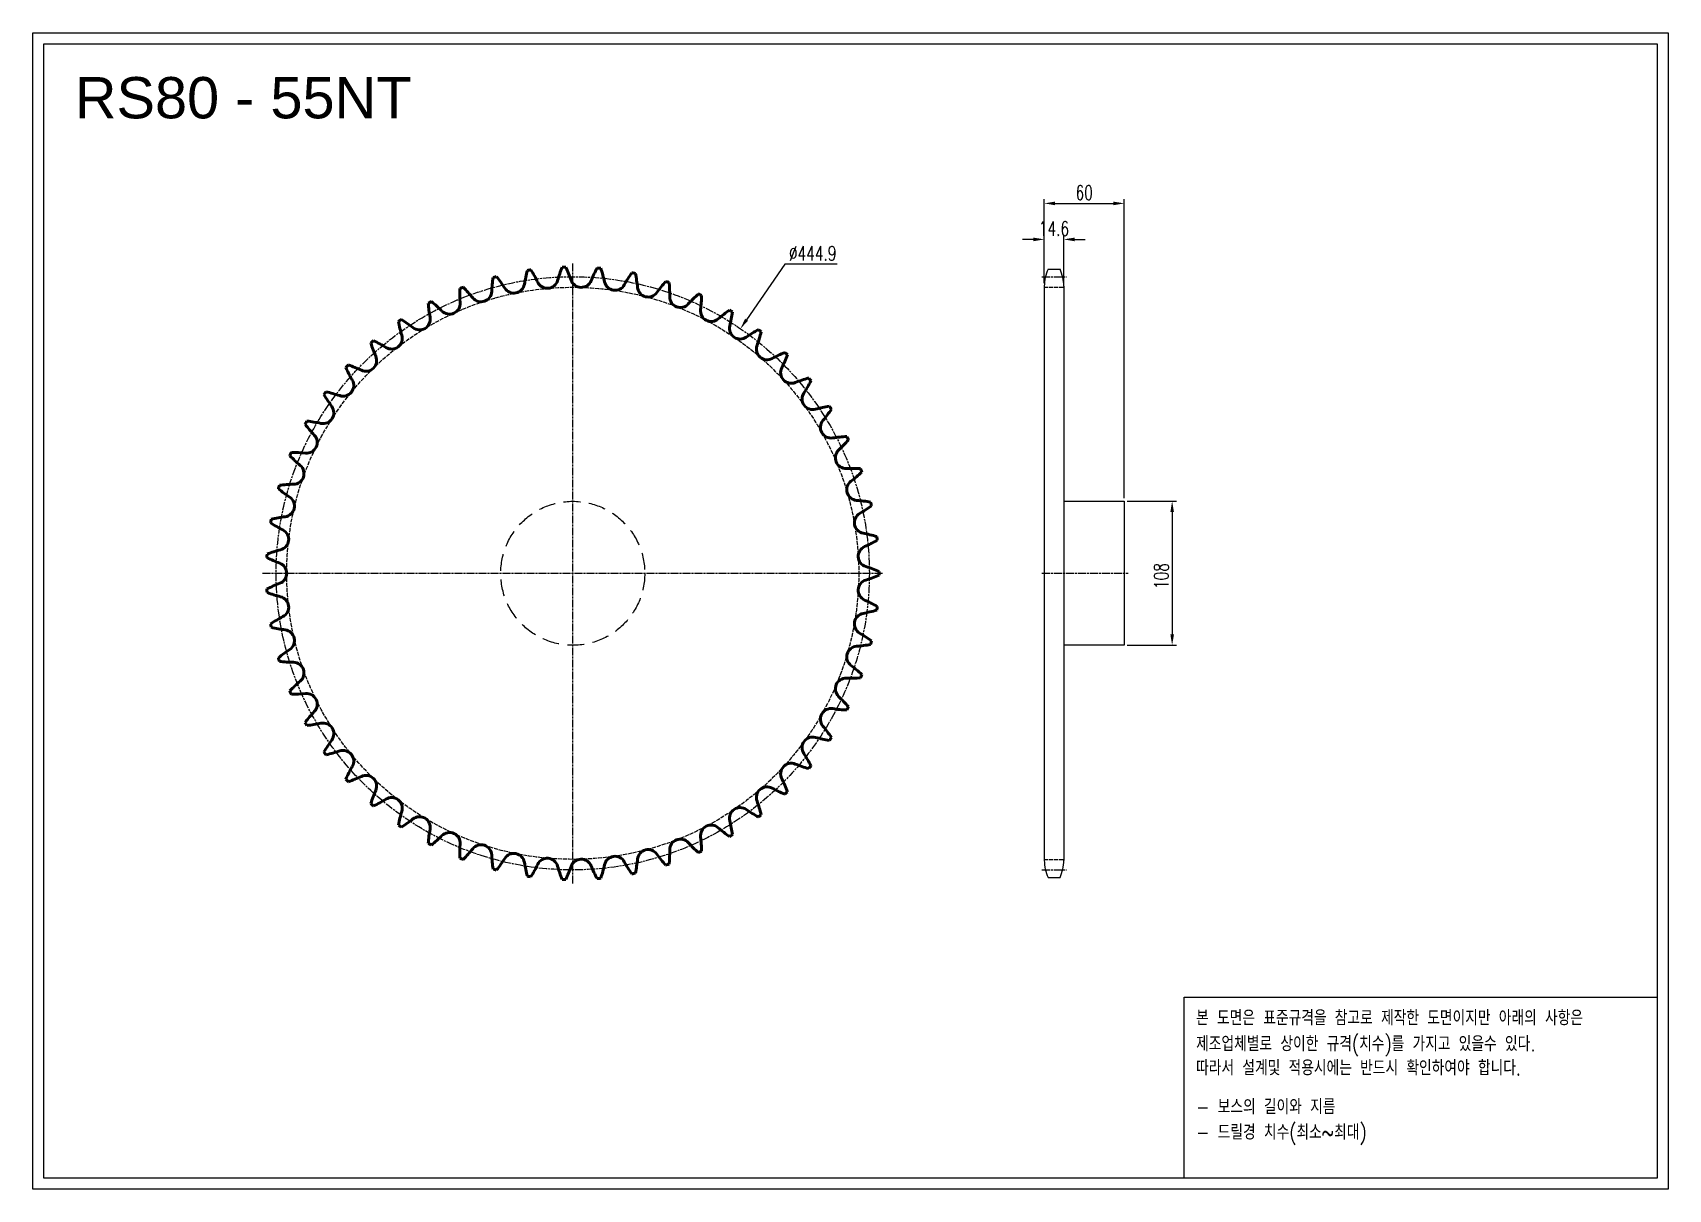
# Model space of a CAD drawing. Header units: millimetres. Extents: x -60805 to -59579, y 19120 to 19988.
import ezdxf

# ---------------------------------------------------------------- set-up
doc = ezdxf.new("R2010")
doc.units = ezdxf.units.MM
for name, pattern in [('AM_ISO02W050', [7.5, 6, -1.5]), ('AM_ISO02W050x2', [3.75, 3, -0.75]), ('AM_ISO08W050', [18, 12, -1.5, 3, -1.5]), ('AM_ISO08W050x2', [9, 6, -0.75, 1.5, -0.75]), ('HIDDEN', [9.525, 6.35, -3.175])]:
    doc.linetypes.add(name, pattern=pattern)
for name, color, linetype, lineweight in [('AM_0N', 7, 'Continuous', 50), ('AM_3N', 6, 'AM_ISO02W050', 25), ('AM_7', 4, 'AM_ISO08W050', 25), ('AM_7N', 4, 'AM_ISO08W050', 25)]:
    doc.layers.add(name, color=color, linetype=linetype, lineweight=lineweight)
doc.layers.add('HL', color=2, linetype='HIDDEN')
doc.layers.add('S-DIM', color=7, linetype='Continuous')
doc.styles.add('HAN', font='ROMANS.shx', dxfattribs={"width": 0.7, "bigfont": 'whgtxt.shx'})
doc.styles.add('HSG', font='SIMPLEX.shx', dxfattribs={"width": 0.7, "bigfont": 'HSG.shx'})
doc.styles.get("Standard").update_dxf_attribs({"font": 'arial.ttf'})
doc.dimstyles.new('APP23', dxfattribs={"dimscale": 4.5, "dimtxt": 2.4, "dimasz": 1.8, "dimexe": 0.7, "dimexo": 0.5, "dimgap": 0.6, "dimtad": 1, "dimtoh": 1, "dimdec": 1, "dimrnd": 0.01, "dimzin": 9, "dimdsep": 46, "dimtxsty": 'HSG', "dimcen": 0, "dimclrd": 1, "dimclre": 1, "dimclrt": 256, "dimazin": 2, "dimtp": 1, "dimtm": 1, "dimtfac": 0.5, "dimtdec": 1, "dimtix": 1, "dimtofl": 0, "dimtmove": 0, "dimatfit": 3, "dimfxl": 0, "dimtvp": 1, "dimtolj": 2, "dimlwd": -1, "dimlwe": -1, "dimarcsym": 0})

# ---------------------------------------------------------------- blocks, each defined once
blk = doc.blocks.new('*D1')
at = {"layer": 'Defpoints', "color": 0, "transparency": 16777216}
for p in [(-59986.7, 19636.4), (-59986.7, 19528.4), (-59950.8, 19528.4)]:
    blk.add_point(p, dxfattribs=at)
at = {"layer": 'S-DIM', "color": 1, "transparency": 16777216}
for p, q in [((-59984.4, 19636.4), (-59947.6, 19636.4)), ((-59950.8, 19628.3), (-59950.8, 19536.5)), ((-59984.4, 19528.4), (-59947.6, 19528.4))]:
    blk.add_line(p, q, dxfattribs=at)
for points in [[(-59952.1, 19628.3), (-59949.4, 19628.3), (-59950.8, 19636.4)], [(-59952.1, 19536.5), (-59949.4, 19536.5), (-59950.8, 19528.4)]]:
    blk.add_solid(points, dxfattribs=at)
at = {"layer": 'S-DIM', "transparency": 16777216, "insert": (-59958.9, 19580.3), "char_height": 10.8, "attachment_point": 5, "rotation": 90, "style": 'HSG'}
blk.add_mtext('\\A2;108', dxfattribs=at)
blk = doc.blocks.new('*D2')
at = {"layer": 'Defpoints', "color": 0, "transparency": 16777216}
for p in [(-60032.1, 19832.8), (-60046.7, 19797.7), (-60032.1, 19796.9)]:
    blk.add_point(p, dxfattribs=at)
at = {"layer": 'S-DIM', "color": 1, "transparency": 16777216}
for p, q in [((-60054.8, 19832.8), (-60062.9, 19832.8)), ((-60046.7, 19800), (-60046.7, 19835.9)), ((-60032.1, 19799.1), (-60032.1, 19835.9)), ((-60024, 19832.8), (-60015.9, 19832.8))]:
    blk.add_line(p, q, dxfattribs=at)
for points in [[(-60054.8, 19834.1), (-60054.8, 19831.4), (-60046.7, 19832.8)], [(-60024, 19834.1), (-60024, 19831.4), (-60032.1, 19832.8)]]:
    blk.add_solid(points, dxfattribs=at)
at = {"layer": 'S-DIM', "transparency": 16777216, "insert": (-60039.4, 19840.9), "char_height": 10.8, "attachment_point": 5, "style": 'HSG'}
blk.add_mtext('\\A2;14.6', dxfattribs=at)
blk = doc.blocks.new('*D3')
at = {"layer": 'Defpoints', "color": 0, "transparency": 16777216}
for p in [(-59986.7, 19859.8), (-60046.7, 19797.7), (-59986.7, 19636.4)]:
    blk.add_point(p, dxfattribs=at)
at = {"layer": 'S-DIM', "color": 1, "transparency": 16777216}
for p, q in [((-60046.7, 19800), (-60046.7, 19862.9)), ((-59986.7, 19638.6), (-59986.7, 19862.9)), ((-60038.6, 19859.8), (-59994.8, 19859.8))]:
    blk.add_line(p, q, dxfattribs=at)
for points in [[(-60038.6, 19861.1), (-60038.6, 19858.4), (-60046.7, 19859.8)], [(-59994.8, 19861.1), (-59994.8, 19858.4), (-59986.7, 19859.8)]]:
    blk.add_solid(points, dxfattribs=at)
at = {"layer": 'S-DIM', "transparency": 16777216, "insert": (-60016.7, 19867.9), "char_height": 10.8, "attachment_point": 5, "style": 'HSG'}
blk.add_mtext('\\A2;60', dxfattribs=at)
blk = doc.blocks.new('*D4')
at = {"layer": 'Defpoints', "color": 0, "transparency": 16777216}
for p in [(-60274.6, 19765.8), (-60526.2, 19398.9)]:
    blk.add_point(p, dxfattribs=at)
at = {"layer": 'S-DIM', "color": 1, "transparency": 16777216}
for p, q in [((-60241.4, 19814.2), (-60270, 19772.5)), ((-60202, 19814.2), (-60241.4, 19814.2))]:
    blk.add_line(p, q, dxfattribs=at)
blk.add_solid([(-60271.1, 19773.3), (-60268.9, 19771.7), (-60274.6, 19765.8)], dxfattribs=at)
at = {"layer": 'S-DIM', "transparency": 16777216, "insert": (-60220.4, 19822.3), "char_height": 10.8, "attachment_point": 5, "style": 'HSG'}
blk.add_mtext('\\A2;∅444.9', dxfattribs=at)
blk = doc.blocks.new('notice1')
at = {"color": 4}
blk.add_lwpolyline([(-22142.12, 1735.9), (-22053.8, 1735.9), (-22053.8, 1702.07), (-22142.12, 1702.07)], close=True, dxfattribs=at)
at = {"color": 4, "style": 'HAN', "width": 0.8}
for s, p in [('본 도면은 표준규격을 참고로 제작한 도면이지만 아래의 사항은', (-22139.9, 1730.62)), ('제조업체별로 상이한 규격(치수)를 가지고 있을수 있다.', (-22139.9, 1725.78)), ('따라서 설계및 적용시에는 반드시 확인하여야 합니다.', (-22139.9, 1721.28)), ('- 보스의 길이와 지름', (-22139.9, 1714.03)), ('- 드릴경 치수(최소~최대)', (-22139.9, 1709.27))]:
    blk.add_text(s, height=2.7949, dxfattribs=at).set_placement(p)

msp = doc.modelspace()

# ---------------------------------------------------------------- linework, layer by layer
for p, q in [((-60043.87, 19810.42), (-60034.88, 19810.42)), ((-60046.67, 19797.72), (-60046.67, 19366.98)), ((-60032.07, 19797.72), (-60032.07, 19366.98)), ((-60032.07, 19636.35), (-59986.67, 19636.35)), ((-59986.67, 19636.35), (-59986.67, 19528.35)), ((-59986.67, 19528.35), (-60032.07, 19528.35)), ((-60043.87, 19354.28), (-60034.88, 19354.28))]:
    msp.add_line(p, q)
for points in [[(-60805.4, 19987.78), (-59578.65, 19987.78), (-59578.65, 19120.38), (-60805.4, 19120.38)], [(-60797.14, 19979.52), (-59586.91, 19979.52), (-59586.91, 19128.64), (-60797.14, 19128.64)]]:
    msp.add_lwpolyline(points, close=True)
for centre, start, end in [((-60016.47, 19797.72), 155.13196, 180), ((-60062.27, 19797.72), 0, 24.86804), ((-60016.47, 19366.98), 180, 204.86804), ((-60062.27, 19366.98), 335.13196, 0)]:
    msp.add_arc(centre, 30.2, start, end)
at = {"layer": 'AM_0N'}
for centre, radius, start, end in [((-60352.63, 19788.27), 108.62, 171.5794, 177.18182), ((-60400.35, 19582.35), 229.72, 104.38636, 105.06818), ((-60543.17, 19738.18), 108.62, 32.27273, 37.87514), ((-60329.46, 19781.48), 108.62, 165.03395, 170.63636), ((-60400.35, 19582.35), 229.72, 97.84091, 98.52273), ((-60524.47, 19753.45), 108.62, 25.72727, 31.32969), ((-60419.4, 19804.08), 8.02, 205.72727, 344.09091), ((-60307.23, 19772.1), 108.62, 158.48849, 164.09091), ((-60400.35, 19582.35), 229.72, 91.29545, 91.97727), ((-60504.16, 19766.48), 108.62, 19.18182, 24.78424), ((-60394, 19804.8), 8.02, 199.18182, 337.54545), ((-60286.2, 19760.25), 108.62, 151.94304, 157.54545), ((-60400.35, 19582.35), 229.72, 84.75, 85.43182), ((-60482.5, 19777.11), 108.62, 12.63636, 18.23878), ((-60368.68, 19802.63), 8.02, 192.63636, 331), ((-60266.67, 19746.08), 108.62, 145.39758, 151), ((-60400.35, 19582.35), 229.72, 78.20454, 78.88637), ((-60459.76, 19785.21), 108.62, 6.09091, 11.69333), ((-60248.88, 19729.77), 108.62, 138.85213, 144.45455), ((-60400.35, 19582.35), 229.72, 71.65909, 72.34091), ((-60436.25, 19790.66), 108.62, 359.54545, 5.14787), ((-60376.41, 19792.36), 108.62, 178.12486, 183.72727), ((-60400.35, 19582.35), 229.72, 110.93182, 111.61364), ((-60560, 19720.89), 108.62, 38.81818, 44.4206), ((-60469.12, 19794), 8.02, 218.81818, 357.18182), ((-60444.55, 19800.46), 8.02, 212.27273, 350.63636), ((-60343.78, 19797.58), 8.02, 186.09091, 324.45455), ((-60319.62, 19789.73), 8.02, 179.54545, 317.90909), ((-60233.06, 19711.55), 108.62, 132.30667, 137.90909), ((-60400.35, 19582.35), 229.72, 65.11363, 65.79546), ((-60412.27, 19793.39), 108.62, 353, 358.60242), ((-60400.35, 19582.35), 229.72, 117.47727, 118.15909), ((-60400.5, 19793.73), 108.62, 184.67031, 190.27273), ((-60574.75, 19701.78), 108.62, 45.36364, 50.96605), ((-60492.8, 19784.78), 8.02, 225.36364, 3.72727), ((-60296.5, 19779.17), 8.02, 173, 311.36364), ((-60219.42, 19691.63), 108.62, 125.76122, 131.36364), ((-60400.35, 19582.35), 229.72, 58.56818, 59.25), ((-60388.14, 19793.37), 108.62, 346.45455, 352.05696), ((-60400.35, 19582.35), 229.72, 124.02273, 124.70455), ((-60424.6, 19792.33), 108.62, 191.21576, 196.81818), ((-60587.23, 19681.13), 108.62, 51.90909, 57.51151), ((-60515.27, 19772.93), 8.02, 231.90909, 10.27273), ((-60274.74, 19766.05), 8.02, 166.45455, 304.81818), ((-60208.15, 19670.3), 108.62, 119.21576, 124.81818), ((-60364.16, 19790.6), 108.62, 339.90909, 345.51151), ((-60400.35, 19582.35), 229.72, 52.02273, 52.70455), ((-60400.35, 19582.35), 229.72, 130.56818, 131.25), ((-60448.38, 19788.2), 108.62, 197.76122, 203.36364), ((-60597.27, 19659.18), 108.62, 58.45455, 64.05696), ((-60536.25, 19758.58), 8.02, 238.45455, 16.81818), ((-60254.62, 19750.54), 8.02, 159.90909, 298.27273), ((-60400.35, 19582.35), 229.72, 137.11363, 137.79546), ((-60604.74, 19636.23), 108.62, 65, 70.60242), ((-60555.45, 19741.94), 8.02, 245, 23.36364), ((-60199.37, 19647.81), 108.62, 112.67031, 118.27273), ((-60340.66, 19785.12), 108.62, 333.36364, 338.96605), ((-60400.35, 19582.35), 229.72, 45.47727, 46.15909), ((-60572.63, 19723.22), 8.02, 251.54545, 29.90909), ((-60471.53, 19781.38), 108.62, 204.30667, 209.90909), ((-60236.4, 19732.83), 8.02, 153.36364, 291.72727), ((-60193.22, 19624.48), 108.62, 106.12486, 111.72727), ((-60317.94, 19776.99), 108.62, 326.81818, 332.4206), ((-60400.35, 19582.35), 229.72, 38.93182, 39.61364), ((-60400.35, 19582.35), 229.72, 143.65909, 144.34091), ((-60493.75, 19771.97), 108.62, 210.85213, 216.45455), ((-60609.55, 19612.58), 108.62, 71.54545, 77.14787), ((-60220.32, 19713.16), 8.02, 146.81818, 285.18182), ((-60587.57, 19702.67), 8.02, 258.09091, 36.45455), ((-60189.77, 19600.59), 108.62, 99.5794, 105.18182), ((-60296.28, 19766.33), 108.62, 320.27273, 325.87514), ((-60400.35, 19582.35), 229.72, 32.38636, 33.06818), ((-60400.35, 19582.35), 229.72, 150.20454, 150.88637), ((-60514.76, 19760.09), 108.62, 217.39758, 223), ((-60611.64, 19588.54), 108.62, 78.09091, 83.69333), ((-60206.58, 19691.78), 8.02, 140.27273, 278.63636), ((-60600.06, 19680.54), 8.02, 264.63636, 43), ((-60189.06, 19576.47), 108.62, 93.03395, 98.63636), ((-60275.99, 19753.27), 108.62, 313.72727, 319.32969), ((-60400.35, 19582.35), 229.72, 25.84091, 26.52273), ((-60400.35, 19582.35), 229.72, 156.75, 157.43182), ((-60534.27, 19745.89), 108.62, 223.94304, 229.54545), ((-60610.96, 19564.41), 108.62, 84.63636, 90.23878), ((-60195.37, 19668.98), 8.02, 133.72727, 272.09091), ((-60609.95, 19657.14), 8.02, 271.18182, 49.54545), ((-60191.11, 19552.42), 108.62, 86.48849, 92.09091), ((-60257.32, 19737.98), 108.62, 307.18182, 312.78424), ((-60400.35, 19582.35), 229.72, 19.29545, 19.97727), ((-60400.35, 19582.35), 229.72, 163.29545, 163.97727), ((-60552.04, 19729.56), 108.62, 230.48849, 236.09091), ((-60607.55, 19540.52), 108.62, 91.18182, 96.78424), ((-60186.83, 19645.05), 8.02, 127.18182, 265.54545), ((-60617.11, 19632.76), 8.02, 277.72727, 56.09091), ((-60195.89, 19528.76), 108.62, 79.94304, 85.54545), ((-60240.51, 19720.66), 108.62, 300.63636, 306.23878), ((-60400.35, 19582.35), 229.72, 12.75, 13.43182), ((-60400.35, 19582.35), 229.72, 169.84091, 170.52273), ((-60567.83, 19711.31), 108.62, 237.03395, 242.63636), ((-60601.43, 19517.18), 108.62, 97.72727, 103.32969), ((-60181.07, 19620.3), 8.02, 120.63636, 259), ((-60621.44, 19607.72), 8.02, 284.27273, 62.63636), ((-60203.33, 19505.81), 108.62, 73.39758, 79), ((-60225.79, 19701.54), 108.62, 294.09091, 299.69333), ((-60400.35, 19582.35), 229.72, 6.20454, 6.88637), ((-60400.35, 19582.35), 229.72, 176.38636, 177.06818), ((-60581.44, 19691.38), 108.62, 243.5794, 249.18182), ((-60592.69, 19494.68), 108.62, 104.27273, 109.87514), ((-60178.18, 19595.06), 8.02, 114.09091, 252.45455), ((-60622.89, 19582.35), 8.02, 290.81818, 69.18182), ((-60213.34, 19483.85), 108.62, 66.85213, 72.45455), ((-60213.34, 19680.86), 108.62, 287.54545, 293.14787), ((-60400.35, 19582.35), 229.72, 359.65909, 0.34091), ((-60581.44, 19473.33), 108.62, 110.81818, 116.4206), ((-60400.35, 19582.35), 229.72, 182.93182, 183.61364), ((-60592.69, 19670.02), 108.62, 250.12486, 255.72727), ((-60178.18, 19569.65), 8.02, 107.54545, 245.90909), ((-60621.44, 19556.99), 8.02, 297.36364, 75.72727), ((-60203.33, 19658.9), 108.62, 281, 286.60242), ((-60225.79, 19463.17), 108.62, 60.30667, 65.90909), ((-60400.35, 19582.35), 229.72, 353.11363, 353.79546), ((-60567.83, 19453.4), 108.62, 117.36364, 122.96605), ((-60400.35, 19582.35), 229.72, 189.47727, 190.15909), ((-60181.07, 19544.41), 8.02, 101, 239.36364), ((-60601.43, 19647.53), 108.62, 256.67031, 262.27273), ((-60617.11, 19531.95), 8.02, 303.90909, 82.27273), ((-60240.51, 19444.05), 108.62, 53.76122, 59.36364), ((-60400.35, 19582.35), 229.72, 346.56818, 347.25), ((-60552.04, 19435.15), 108.62, 123.90909, 129.51151), ((-60400.35, 19582.35), 229.72, 196.02273, 196.70455), ((-60186.83, 19519.66), 8.02, 94.45455, 232.81818), ((-60195.89, 19635.94), 108.62, 274.45455, 280.05696), ((-60607.55, 19624.18), 108.62, 263.21576, 268.81818), ((-60609.95, 19507.57), 8.02, 310.45455, 88.81818), ((-60257.32, 19426.73), 108.62, 47.21576, 52.81818), ((-60400.35, 19582.35), 229.72, 340.02273, 340.70455), ((-60534.27, 19418.82), 108.62, 130.45455, 136.05696), ((-60400.35, 19582.35), 229.72, 202.56818, 203.25), ((-60195.37, 19495.73), 8.02, 87.90909, 226.27273), ((-60191.11, 19612.29), 108.62, 267.90909, 273.51151), ((-60610.96, 19600.29), 108.62, 269.76122, 275.36364), ((-60600.06, 19484.16), 8.02, 317, 95.36364), ((-60206.58, 19472.92), 8.02, 81.36364, 219.72727), ((-60275.99, 19411.44), 108.62, 40.67031, 46.27273), ((-60400.35, 19582.35), 229.72, 333.47727, 334.15909), ((-60514.76, 19404.62), 108.62, 137, 142.60242), ((-60400.35, 19582.35), 229.72, 209.11363, 209.79546), ((-60611.64, 19576.17), 108.62, 276.30667, 281.90909), ((-60587.57, 19462.04), 8.02, 323.54545, 101.90909), ((-60189.06, 19588.24), 108.62, 261.36364, 266.96605), ((-60493.75, 19392.73), 108.62, 143.54545, 149.14787), ((-60220.32, 19451.55), 8.02, 74.81818, 213.18182), ((-60189.77, 19564.12), 108.62, 254.81818, 260.4206), ((-60296.28, 19398.38), 108.62, 34.12486, 39.72727), ((-60400.35, 19582.35), 229.72, 326.93182, 327.61364), ((-60400.35, 19582.35), 229.72, 215.65909, 216.34091), ((-60609.55, 19552.12), 108.62, 282.85213, 288.45455), ((-60572.63, 19441.48), 8.02, 330.09091, 108.45455), ((-60317.94, 19387.71), 108.62, 27.5794, 33.18182), ((-60471.53, 19383.32), 108.62, 150.09091, 155.69333), ((-60236.4, 19431.88), 8.02, 68.27273, 206.63636), ((-60193.22, 19540.23), 108.62, 248.27273, 253.87514), ((-60400.35, 19582.35), 229.72, 320.38636, 321.06818), ((-60400.35, 19582.35), 229.72, 222.20454, 222.88637), ((-60604.74, 19528.47), 108.62, 289.39758, 295), ((-60555.45, 19422.76), 8.02, 336.63636, 115), ((-60448.38, 19376.51), 108.62, 156.63636, 162.23878), ((-60254.62, 19414.17), 8.02, 61.72727, 200.09091), ((-60199.37, 19516.89), 108.62, 241.72727, 247.32969), ((-60340.66, 19379.59), 108.62, 21.03395, 26.63636), ((-60400.35, 19582.35), 229.72, 228.75, 229.43182), ((-60597.27, 19505.53), 108.62, 295.94304, 301.54545), ((-60536.25, 19406.12), 8.02, 343.18182, 121.54545), ((-60364.16, 19374.1), 108.62, 14.48849, 20.09091), ((-60400.35, 19582.35), 229.72, 313.84091, 314.52273), ((-60424.6, 19372.38), 108.62, 163.18182, 168.78424), ((-60587.23, 19483.58), 108.62, 302.48849, 308.09091), ((-60515.27, 19391.78), 8.02, 349.72727, 128.09091), ((-60274.74, 19398.65), 8.02, 55.18182, 193.54545), ((-60388.14, 19371.33), 108.62, 7.94304, 13.54545), ((-60208.15, 19494.41), 108.62, 235.18182, 240.78424), ((-60400.35, 19582.35), 229.72, 307.29545, 307.97727), ((-60400.35, 19582.35), 229.72, 235.29545, 235.97727), ((-60400.5, 19370.98), 108.62, 169.72727, 175.32969), ((-60574.75, 19462.92), 108.62, 309.03395, 314.63636), ((-60492.8, 19379.92), 8.02, 356.27273, 134.63636), ((-60319.62, 19374.98), 8.02, 42.09091, 180.45455), ((-60296.5, 19385.53), 8.02, 48.63636, 187), ((-60412.27, 19371.32), 108.62, 1.39758, 7), ((-60219.42, 19473.07), 108.62, 228.63636, 234.23878), ((-60400.35, 19582.35), 229.72, 300.75, 301.43182), ((-60400.35, 19582.35), 229.72, 241.84091, 242.52273), ((-60376.41, 19372.34), 108.62, 176.27273, 181.87514), ((-60560, 19443.82), 108.62, 315.5794, 321.18182), ((-60469.12, 19370.71), 8.02, 2.81818, 141.18182), ((-60352.63, 19376.44), 108.62, 182.81818, 188.4206), ((-60444.55, 19364.25), 8.02, 9.36364, 147.72727), ((-60343.78, 19367.12), 8.02, 35.54545, 173.90909), ((-60248.88, 19434.93), 108.62, 215.54545, 221.14787), ((-60436.25, 19374.05), 108.62, 354.85213, 0.45455), ((-60233.06, 19453.16), 108.62, 222.09091, 227.69333), ((-60400.35, 19582.35), 229.72, 294.20454, 294.88637), ((-60400.35, 19582.35), 229.72, 248.38636, 249.06818), ((-60400.35, 19582.35), 229.72, 254.93182, 255.61364), ((-60543.17, 19426.53), 108.62, 322.12486, 327.72727), ((-60329.46, 19383.22), 108.62, 189.36364, 194.96605), ((-60524.47, 19411.26), 108.62, 328.67031, 334.27273), ((-60419.4, 19360.63), 8.02, 15.90909, 154.27273), ((-60307.23, 19392.6), 108.62, 195.90909, 201.51151), ((-60504.16, 19398.23), 108.62, 335.21576, 340.81818), ((-60394, 19359.9), 8.02, 22.45455, 160.81818), ((-60286.2, 19404.45), 108.62, 202.45455, 208.05696), ((-60482.5, 19387.59), 108.62, 341.76122, 347.36364), ((-60368.68, 19362.08), 8.02, 29, 167.36364), ((-60266.67, 19418.63), 108.62, 209, 214.60242), ((-60459.76, 19379.5), 108.62, 348.30667, 353.90909), ((-60400.35, 19582.35), 229.72, 287.65909, 288.34091), ((-60400.35, 19582.35), 229.72, 261.47727, 262.15909), ((-60400.35, 19582.35), 229.72, 268.02273, 268.70455), ((-60400.35, 19582.35), 229.72, 274.56818, 275.25), ((-60400.35, 19582.35), 229.72, 281.11363, 281.79546)]:
    msp.add_arc(centre, radius, start, end, dxfattribs=at)
at = {"layer": 'AM_3N', "linetype": 'AM_ISO02W050x2'}
for p, q in [((-60046.67, 19796.87), (-60032.07, 19796.87)), ((-60046.67, 19367.83), (-60032.07, 19367.83))]:
    msp.add_line(p, q, dxfattribs=at)
msp.add_circle((-60400.35, 19582.35), 214.52, dxfattribs=at)
at = {"layer": 'AM_7', "linetype": 'AM_ISO08W050x2'}
for p, q in [((-60048.62, 19804.81), (-60030.13, 19804.81)), ((-60048.62, 19582.35), (-59983.86, 19582.35)), ((-60048.62, 19359.89), (-60030.13, 19359.89))]:
    msp.add_line(p, q, dxfattribs=at)
msp.add_circle((-60400.35, 19582.35), 222.46, dxfattribs=at)
at = {"layer": 'AM_7N', "linetype": 'AM_ISO08W050x2'}
for p, q in [((-60400.35, 19349.64), (-60400.35, 19815.07)), ((-60633.07, 19582.35), (-60167.64, 19582.35))]:
    msp.add_line(p, q, dxfattribs=at)
at = {"layer": 'HL', "ltscale": 2}
msp.add_circle((-60400.35, 19582.35), 54, dxfattribs=at)

# ---------------------------------------------------------------- block references
at = {"xscale": 4.017175658495999, "yscale": 4.017175658495999, "zscale": 4.017175658495999}
msp.add_blockref('notice1', (29007.07, 12291.14), dxfattribs=at)

# ---------------------------------------------------------------- texts
msp.add_text('RS80 - 55NT', height=30.9787).set_placement((-60773.81, 19923.55))

# ---------------------------------------------------------------- dimensions: what is measured, and where the dimension line sits
at = {"layer": 'S-DIM'}
dim = msp.add_linear_dim(base=(-59986.67, 19859.76), p1=(-60046.67, 19797.72), p2=(-59986.67, 19636.35), dimstyle='APP23', dxfattribs=at)
dim.commit()
dim.dimension.update_dxf_attribs({"geometry": '*D3', "text_midpoint": (-60016.67, 19867.86)})
dim = msp.add_linear_dim(base=(-60032.07, 19832.76), p1=(-60046.67, 19797.72), p2=(-60032.07, 19796.87), dimstyle='APP23', dxfattribs=at)
dim.commit()
dim.dimension.update_dxf_attribs({"geometry": '*D2', "text_midpoint": (-60039.37, 19832.76), "dimtype": 128})
dim = msp.add_diameter_dim_2p(p1=(-60526.15, 19398.88), p2=(-60274.56, 19765.83), dimstyle='APP23', dxfattribs=at)
dim.commit()
dim.dimension.update_dxf_attribs({"geometry": '*D4', "text_midpoint": (-60220.35, 19814.18), "dimtype": 131})
dim = msp.add_linear_dim(base=(-59950.8, 19528.35), p1=(-59986.67, 19636.35), p2=(-59986.67, 19528.35), angle=90, dimstyle='APP23', dxfattribs=at)
dim.commit()
dim.dimension.update_dxf_attribs({"geometry": '*D1', "text_midpoint": (-59950.8, 19580.31), "dimtype": 128})

doc.saveas('drawing.dxf')
